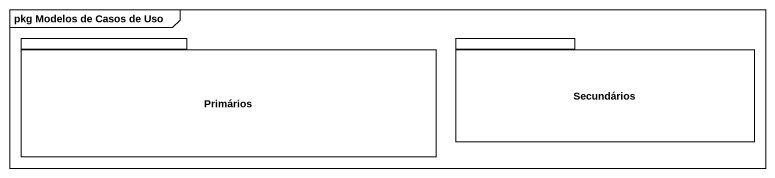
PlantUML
@startuml
mainframe pkg Modelos de Casos de Uso
package Primários {
}
package Secundários {
}
@enduml
